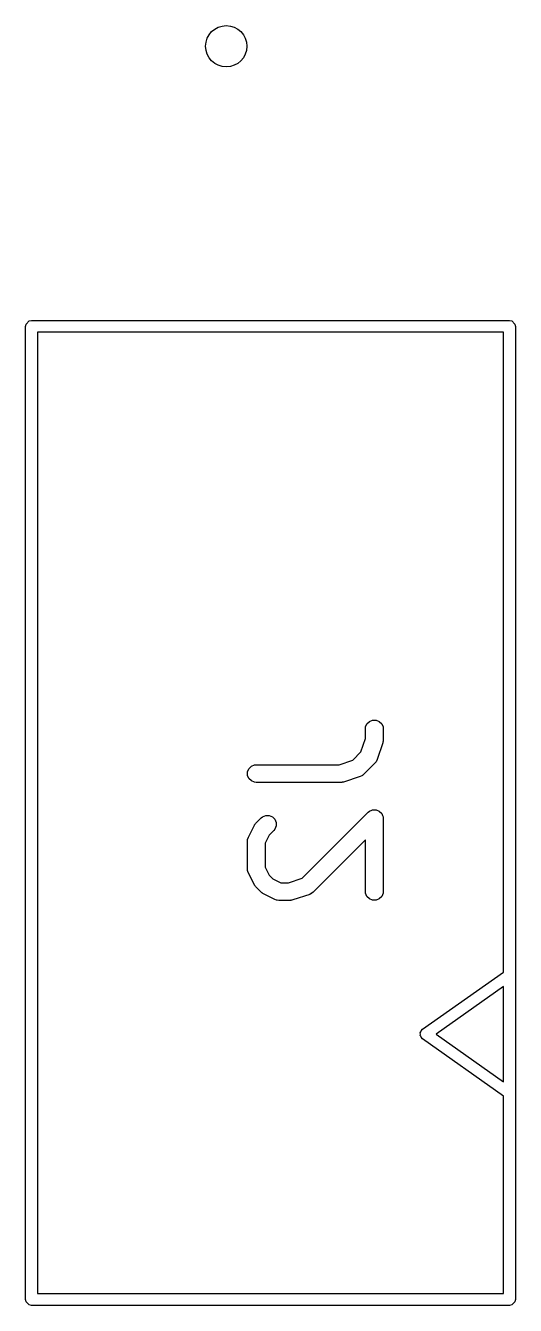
# Model space of a CAD drawing. Extents: x 0.031 to 0.953, y -0.007 to 0.912.
# Drawn here: x 0.0315 to 0.1949, y 0.4852 to 0.9124 of the extents above; entities that cross this region are included whole.
import ezdxf

# ---------------------------------------------------------------- set-up
doc = ezdxf.new("R2010")
doc.units = 0
doc.header["$MEASUREMENT"] = 0
doc.layers.add('BLACK', color=7, linetype='CONTINUOUS')

msp = doc.modelspace()

# ---------------------------------------------------------------- linework, layer by layer
at = {"layer": 'BLACK', "linetype": 'CONTINUOUS'}
for p, q in [((0.0315, 0.81201), (0.03165, 0.81276)), ((0.0315, 0.4872), (0.0315, 0.81201)), ((0.03165, 0.81276), (0.03271, 0.81383)), ((0.03271, 0.81383), (0.03346, 0.81398)), ((0.03346, 0.81398), (0.19291, 0.81398)), ((0.19291, 0.81398), (0.19367, 0.81383)), ((0.19367, 0.81383), (0.19473, 0.81276)), ((0.19473, 0.81276), (0.19488, 0.81201)), ((0.19488, 0.81201), (0.19488, 0.4872)), ((0.03543, 0.81004), (0.03543, 0.48917)), ((0.19094, 0.81004), (0.03543, 0.81004)), ((0.19094, 0.59649), (0.19094, 0.81004)), ((0.14493, 0.6783), (0.14537, 0.67937)), ((0.14537, 0.67937), (0.14619, 0.68018)), ((0.14619, 0.68018), (0.14725, 0.68062)), ((0.14725, 0.68062), (0.1484, 0.68062)), ((0.1484, 0.68062), (0.14947, 0.68018)), ((0.14947, 0.68018), (0.15028, 0.67937)), ((0.15028, 0.67937), (0.15072, 0.6783)), ((0.14487, 0.67773), (0.14493, 0.6783)), ((0.14487, 0.67446), (0.14487, 0.67773)), ((0.15072, 0.6783), (0.15078, 0.67773)), ((0.15078, 0.67773), (0.15078, 0.67398)), ((0.14337, 0.66995), (0.14487, 0.67446)), ((0.15063, 0.67304), (0.14875, 0.66742)), ((0.15069, 0.67333), (0.15063, 0.67304)), ((0.15072, 0.6734), (0.15069, 0.67333)), ((0.15073, 0.67351), (0.15072, 0.6734)), ((0.15076, 0.67361), (0.15073, 0.67351)), ((0.15078, 0.67398), (0.15075, 0.67369)), ((0.15075, 0.67369), (0.15076, 0.67361)), ((0.1361, 0.66568), (0.14061, 0.66719)), ((0.14061, 0.66719), (0.14337, 0.66995)), ((0.14841, 0.66671), (0.14804, 0.66627)), ((0.14845, 0.66681), (0.14841, 0.66671)), ((0.14852, 0.66689), (0.14845, 0.66681)), ((0.14875, 0.66742), (0.14852, 0.66689)), ((0.10556, 0.66331), (0.106, 0.66437)), ((0.10556, 0.66215), (0.10556, 0.66331)), ((0.106, 0.66109), (0.10556, 0.66215)), ((0.106, 0.66437), (0.10682, 0.66518)), ((0.10682, 0.66518), (0.10788, 0.66563)), ((0.10788, 0.66563), (0.10846, 0.66568)), ((0.10846, 0.66568), (0.1361, 0.66568)), ((0.14375, 0.66211), (0.14367, 0.66204)), ((0.14384, 0.66215), (0.14375, 0.66211)), ((0.14429, 0.66252), (0.14384, 0.66215)), ((0.14804, 0.66627), (0.14429, 0.66252)), ((0.10682, 0.66027), (0.106, 0.66109)), ((0.10788, 0.65983), (0.10682, 0.66027)), ((0.10846, 0.65978), (0.10788, 0.65983)), ((0.13658, 0.65978), (0.10846, 0.65978)), ((0.13687, 0.65981), (0.13658, 0.65978)), ((0.13695, 0.6598), (0.13687, 0.65981)), ((0.13705, 0.65982), (0.13695, 0.6598)), ((0.13715, 0.65983), (0.13705, 0.65982)), ((0.13723, 0.65986), (0.13715, 0.65983)), ((0.13751, 0.65993), (0.13723, 0.65986)), ((0.14314, 0.6618), (0.13751, 0.65993)), ((0.14367, 0.66204), (0.14314, 0.6618)), ((0.12374, 0.62782), (0.14574, 0.64982)), ((0.14574, 0.64982), (0.14619, 0.65019)), ((0.14619, 0.65019), (0.14694, 0.6505)), ((0.14694, 0.6505), (0.14725, 0.65063)), ((0.14725, 0.65063), (0.1484, 0.65063)), ((0.1484, 0.65063), (0.14947, 0.65019)), ((0.14947, 0.65019), (0.15028, 0.64937)), ((0.15028, 0.64937), (0.15054, 0.64875)), ((0.10582, 0.64155), (0.10769, 0.6453)), ((0.10769, 0.6453), (0.10785, 0.64555)), ((0.10785, 0.64555), (0.10788, 0.64562)), ((0.10788, 0.64562), (0.10794, 0.6457)), ((0.10794, 0.6457), (0.108, 0.64579)), ((0.108, 0.64579), (0.10806, 0.64584)), ((0.10806, 0.64584), (0.10824, 0.64607)), ((0.10824, 0.64607), (0.11012, 0.64794)), ((0.11012, 0.64794), (0.11057, 0.64831)), ((0.11057, 0.64831), (0.11163, 0.64875)), ((0.11163, 0.64875), (0.11278, 0.64875)), ((0.11278, 0.64875), (0.11385, 0.64831)), ((0.11385, 0.64831), (0.11466, 0.6475)), ((0.11466, 0.6475), (0.1151, 0.64643)), ((0.1151, 0.64528), (0.11466, 0.64422)), ((0.1151, 0.64643), (0.1151, 0.64528)), ((0.15054, 0.64875), (0.15072, 0.64831)), ((0.15072, 0.64831), (0.15078, 0.64773)), ((0.15078, 0.64773), (0.15078, 0.62336)), ((0.1055, 0.64023), (0.10556, 0.64081)), ((0.10556, 0.64081), (0.1056, 0.64091)), ((0.1056, 0.64091), (0.10561, 0.64101)), ((0.10561, 0.64101), (0.10582, 0.64155)), ((0.11276, 0.64223), (0.11141, 0.63954)), ((0.11429, 0.64377), (0.11276, 0.64223)), ((0.11466, 0.64422), (0.11429, 0.64377)), ((0.1055, 0.63086), (0.1055, 0.64023)), ((0.11141, 0.63954), (0.11141, 0.63156)), ((0.14487, 0.6406), (0.12742, 0.62315)), ((0.14487, 0.62336), (0.14487, 0.6406)), ((0.10556, 0.63028), (0.1055, 0.63086)), ((0.1056, 0.63018), (0.10556, 0.63028)), ((0.10561, 0.63008), (0.1056, 0.63018)), ((0.10582, 0.62954), (0.10561, 0.63008)), ((0.10769, 0.62579), (0.10582, 0.62954)), ((0.11141, 0.63156), (0.11276, 0.62886)), ((0.11276, 0.62886), (0.11396, 0.62766)), ((0.10785, 0.62554), (0.10769, 0.62579)), ((0.10788, 0.62547), (0.10785, 0.62554)), ((0.10794, 0.62539), (0.10788, 0.62547)), ((0.108, 0.6253), (0.10794, 0.62539)), ((0.10806, 0.62525), (0.108, 0.6253)), ((0.10824, 0.62502), (0.10806, 0.62525)), ((0.11012, 0.62315), (0.10824, 0.62502)), ((0.11396, 0.62766), (0.11665, 0.62631)), ((0.11665, 0.62631), (0.11923, 0.62631)), ((0.11923, 0.62631), (0.12374, 0.62782)), ((0.11035, 0.62296), (0.11012, 0.62315)), ((0.1104, 0.6229), (0.11035, 0.62296)), ((0.11049, 0.62285), (0.1104, 0.6229)), ((0.11057, 0.62278), (0.11049, 0.62285)), ((0.11064, 0.62275), (0.11057, 0.62278)), ((0.11089, 0.62259), (0.11064, 0.62275)), ((0.11464, 0.62072), (0.11089, 0.62259)), ((0.11518, 0.62051), (0.11464, 0.62072)), ((0.11528, 0.6205), (0.11518, 0.62051)), ((0.11538, 0.62046), (0.11528, 0.6205)), ((0.11596, 0.62041), (0.11538, 0.62046)), ((0.11971, 0.62041), (0.11596, 0.62041)), ((0.12, 0.62044), (0.11971, 0.62041)), ((0.12008, 0.62043), (0.12, 0.62044)), ((0.12018, 0.62045), (0.12008, 0.62043)), ((0.12028, 0.62046), (0.12018, 0.62045)), ((0.12035, 0.62049), (0.12028, 0.62046)), ((0.12064, 0.62056), (0.12035, 0.62049)), ((0.12626, 0.62243), (0.12064, 0.62056)), ((0.12679, 0.62267), (0.12626, 0.62243)), ((0.12687, 0.62274), (0.12679, 0.62267)), ((0.12697, 0.62278), (0.12687, 0.62274)), ((0.12742, 0.62315), (0.12697, 0.62278)), ((0.14493, 0.62278), (0.14487, 0.62336)), ((0.14537, 0.62172), (0.14493, 0.62278)), ((0.14619, 0.6209), (0.14537, 0.62172)), ((0.14725, 0.62046), (0.14619, 0.6209)), ((0.1484, 0.62046), (0.14725, 0.62046)), ((0.14947, 0.6209), (0.1484, 0.62046)), ((0.15028, 0.62172), (0.14947, 0.6209)), ((0.15072, 0.62278), (0.15028, 0.62172)), ((0.15078, 0.62336), (0.15072, 0.62278)), ((0.16394, 0.57739), (0.19094, 0.59649)), ((0.19094, 0.59167), (0.16848, 0.57579)), ((0.19094, 0.55991), (0.19094, 0.59167)), ((0.16335, 0.5765), (0.16341, 0.57684)), ((0.16341, 0.57684), (0.16394, 0.57739)), ((0.16315, 0.57622), (0.16335, 0.5765)), ((0.16323, 0.57579), (0.16315, 0.57622)), ((0.16315, 0.57535), (0.16323, 0.57579)), ((0.16335, 0.57507), (0.16315, 0.57535)), ((0.16341, 0.57474), (0.16335, 0.57507)), ((0.16394, 0.57418), (0.16341, 0.57474)), ((0.19094, 0.55508), (0.16394, 0.57418)), ((0.16848, 0.57579), (0.19094, 0.55991)), ((0.19094, 0.48917), (0.19094, 0.55508)), ((0.03165, 0.48645), (0.0315, 0.4872)), ((0.03543, 0.48917), (0.19094, 0.48917)), ((0.19488, 0.4872), (0.19473, 0.48645)), ((0.03271, 0.48539), (0.03165, 0.48645)), ((0.03346, 0.48524), (0.03271, 0.48539)), ((0.19291, 0.48524), (0.03346, 0.48524)), ((0.19367, 0.48539), (0.19291, 0.48524)), ((0.19473, 0.48645), (0.19367, 0.48539))]:
    msp.add_line(p, q, dxfattribs=at)
at = {"layer": 'BLACK'}
msp.add_circle((0.09843, 0.90551), 0.00689, dxfattribs=at)

doc.saveas('drawing.dxf')
